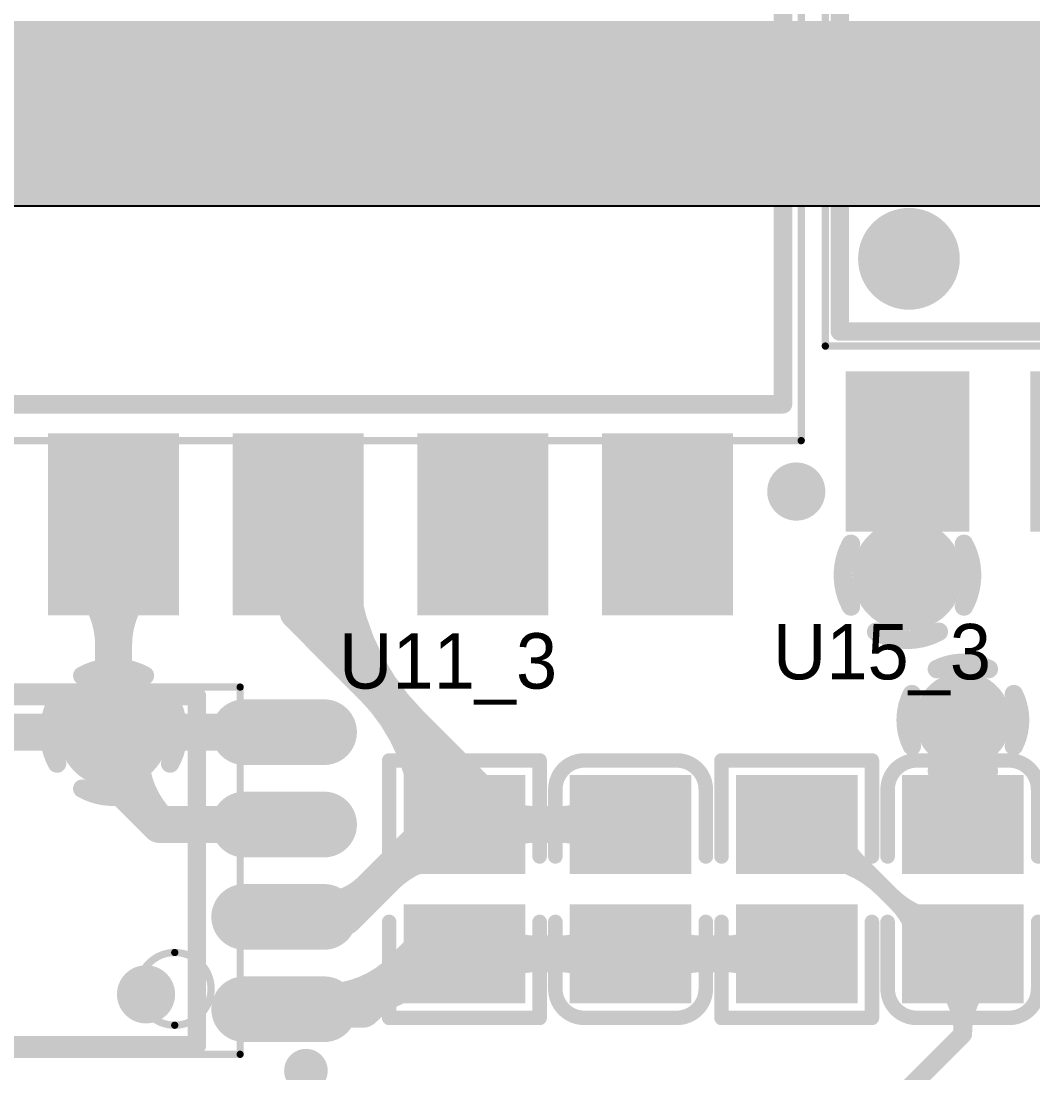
# Model space of a CAD drawing. Header units: millimetres. Extents: x 3.32 to 12.49, y 5.66 to 10.73.
# Drawn here: x 8.82 to 9.368, y 7.201 to 7.77 of the extents above; entities that cross this region are included whole.
import ezdxf

# ---------------------------------------------------------------- set-up
doc = ezdxf.new("R2010")
doc.units = ezdxf.units.MM
doc.header["$MEASUREMENT"] = 0
for name, color, linetype in [('BottomLayer', 5, 'Continuous'), ('InternalPlane1', 76, 'Continuous'), ('InternalPlane2', 16, 'Continuous'), ('Mechanical13', 56, 'Continuous'), ('MultiLayer', 9, 'Continuous'), ('TopLayer', 1, 'Continuous'), ('TopOverlay', 2, 'Continuous'), ('TopPaste', 8, 'Continuous'), ('TopSolder', 216, 'Continuous'), ('ViaHoleLayer', 16, 'Continuous')]:
    doc.layers.add(name, color=color, linetype=linetype)

# ---------------------------------------------------------------- blocks, each defined once
blk = doc.blocks.new('0805_C_390')
at = {"layer": 'TopLayer'}
for points in [[(-0.05787, -0.02894), (-0.0122, -0.02894), (-0.05787, 0.02894), (-0.0122, 0.02894)], [(0.0122, -0.02894), (0.05787, -0.02894), (0.0122, 0.02894), (0.05787, 0.02894)]]:
    blk.add_solid(points, dxfattribs=at)
at = {"layer": 'TopOverlay', "const_width": 0.00787}
for points in [[(-0.06969, 0.025, -0.414214), (-0.05394, 0.04075)], [(0.05394, 0.04075, -0.414213), (0.06969, 0.025)], [(-0.05394, -0.04075, -0.414213), (-0.06969, -0.025)], [(0.06968, -0.025, -0.414214), (0.05394, -0.04075)]]:
    blk.add_lwpolyline(points, format="xyb", dxfattribs=at)
for points in [[(-0.01772, 0.04075), (-0.05394, 0.04075)], [(0.05394, 0.04075), (0.01772, 0.04075)], [(-0.06969, -0.025), (-0.06969, 0.025)], [(0.06968, -0.025), (0.06968, 0.025)], [(-0.01772, -0.04075), (-0.05394, -0.04075)], [(0.05394, -0.04075), (0.01772, -0.04075)]]:
    blk.add_lwpolyline(points, dxfattribs=at)
at = {"layer": 'TopOverlay', "const_width": 0.00394}
for points in [[(-0.05591, 0.04075, 1), (-0.05197, 0.04075, 1)], [(-0.05591, 0.04075, 1), (-0.05197, 0.04075, 1)], [(-0.01969, 0.04075, 1), (-0.01575, 0.04075, 1)], [(0.01575, 0.04075, 1), (0.01969, 0.04075, 1)], [(0.05197, 0.04075, 1), (0.05591, 0.04075, 1)], [(0.05197, 0.04075, 1), (0.05591, 0.04075, 1)], [(-0.07165, 0.025, 1), (-0.06772, 0.025, 1)], [(-0.07165, 0.025, 1), (-0.06772, 0.025, 1)], [(0.06772, 0.025, 1), (0.07165, 0.025, 1)], [(0.06772, 0.025, 1), (0.07165, 0.025, 1)], [(-0.07165, -0.025, 1), (-0.06772, -0.025, 1)], [(-0.07165, -0.025, 1), (-0.06772, -0.025, 1)], [(0.06772, -0.025, 1), (0.07165, -0.025, 1)], [(0.06772, -0.025, 1), (0.07165, -0.025, 1)], [(-0.05591, -0.04075, 1), (-0.05197, -0.04075, 1)], [(-0.05591, -0.04075, 1), (-0.05197, -0.04075, 1)], [(-0.01969, -0.04075, 1), (-0.01575, -0.04075, 1)], [(0.01575, -0.04075, 1), (0.01969, -0.04075, 1)], [(0.05197, -0.04075, 1), (0.05591, -0.04075, 1)], [(0.05197, -0.04075, 1), (0.05591, -0.04075, 1)]]:
    blk.add_lwpolyline(points, format="xyb", close=True, dxfattribs=at)
at = {"layer": 'TopPaste'}
for points in [[(-0.05787, -0.02894), (-0.0122, -0.02894), (-0.05787, 0.02894), (-0.0122, 0.02894)], [(0.0122, -0.02894), (0.05787, -0.02894), (0.0122, 0.02894), (0.05787, 0.02894)]]:
    blk.add_solid(points, dxfattribs=at)
at = {"layer": 'TopSolder'}
for points in [[(-0.06187, -0.03294), (-0.0082, -0.03294), (-0.06187, 0.03294), (-0.0082, 0.03294)], [(0.0082, -0.03294), (0.06187, -0.03294), (0.0082, 0.03294), (0.06187, 0.03294)]]:
    blk.add_solid(points, dxfattribs=at)
blk = doc.blocks.new('0805_C_393')
at = {"layer": 'TopLayer'}
for points in [[(-0.05787, -0.02894), (-0.0122, -0.02894), (-0.05787, 0.02894), (-0.0122, 0.02894)], [(0.0122, -0.02894), (0.05787, -0.02894), (0.0122, 0.02894), (0.05787, 0.02894)]]:
    blk.add_solid(points, dxfattribs=at)
at = {"layer": 'TopOverlay', "const_width": 0.00787}
for points in [[(-0.06969, 0.025, -0.414214), (-0.05394, 0.04075)], [(0.05394, 0.04075, -0.414213), (0.06969, 0.025)], [(-0.05394, -0.04075, -0.414213), (-0.06969, -0.025)], [(0.06968, -0.025, -0.414214), (0.05394, -0.04075)]]:
    blk.add_lwpolyline(points, format="xyb", dxfattribs=at)
for points in [[(-0.01772, 0.04075), (-0.05394, 0.04075)], [(0.05394, 0.04075), (0.01772, 0.04075)], [(-0.06969, -0.025), (-0.06969, 0.025)], [(0.06968, -0.025), (0.06968, 0.025)], [(-0.01772, -0.04075), (-0.05394, -0.04075)], [(0.05394, -0.04075), (0.01772, -0.04075)]]:
    blk.add_lwpolyline(points, dxfattribs=at)
at = {"layer": 'TopOverlay', "const_width": 0.00394}
for points in [[(-0.05591, 0.04075, 1), (-0.05197, 0.04075, 1)], [(-0.05591, 0.04075, 1), (-0.05197, 0.04075, 1)], [(-0.01969, 0.04075, 1), (-0.01575, 0.04075, 1)], [(0.01575, 0.04075, 1), (0.01969, 0.04075, 1)], [(0.05197, 0.04075, 1), (0.05591, 0.04075, 1)], [(0.05197, 0.04075, 1), (0.05591, 0.04075, 1)], [(-0.07165, 0.025, 1), (-0.06772, 0.025, 1)], [(-0.07165, 0.025, 1), (-0.06772, 0.025, 1)], [(0.06772, 0.025, 1), (0.07165, 0.025, 1)], [(0.06772, 0.025, 1), (0.07165, 0.025, 1)], [(-0.07165, -0.025, 1), (-0.06772, -0.025, 1)], [(-0.07165, -0.025, 1), (-0.06772, -0.025, 1)], [(0.06772, -0.025, 1), (0.07165, -0.025, 1)], [(0.06772, -0.025, 1), (0.07165, -0.025, 1)], [(-0.05591, -0.04075, 1), (-0.05197, -0.04075, 1)], [(-0.05591, -0.04075, 1), (-0.05197, -0.04075, 1)], [(-0.01969, -0.04075, 1), (-0.01575, -0.04075, 1)], [(0.01575, -0.04075, 1), (0.01969, -0.04075, 1)], [(0.05197, -0.04075, 1), (0.05591, -0.04075, 1)], [(0.05197, -0.04075, 1), (0.05591, -0.04075, 1)]]:
    blk.add_lwpolyline(points, format="xyb", close=True, dxfattribs=at)
at = {"layer": 'TopPaste'}
for points in [[(-0.05787, -0.02894), (-0.0122, -0.02894), (-0.05787, 0.02894), (-0.0122, 0.02894)], [(0.0122, -0.02894), (0.05787, -0.02894), (0.0122, 0.02894), (0.05787, 0.02894)]]:
    blk.add_solid(points, dxfattribs=at)
at = {"layer": 'TopSolder'}
for points in [[(-0.06187, -0.03294), (-0.0082, -0.03294), (-0.06187, 0.03294), (-0.0082, 0.03294)], [(0.0082, -0.03294), (0.06187, -0.03294), (0.0082, 0.03294), (0.06187, 0.03294)]]:
    blk.add_solid(points, dxfattribs=at)
blk = doc.blocks.new('0805_R_426')
at = {"layer": 'TopLayer'}
for points in [[(-0.05787, -0.02894), (-0.0122, -0.02894), (-0.05787, 0.02894), (-0.0122, 0.02894)], [(0.0122, -0.02894), (0.05787, -0.02894), (0.0122, 0.02894), (0.05787, 0.02894)]]:
    blk.add_solid(points, dxfattribs=at)
at = {"layer": 'TopOverlay', "const_width": 0.00787}
for points in [[(-0.06968, 0.04075), (-0.01772, 0.04075)], [(-0.06968, 0.04075), (-0.06968, -0.04075)], [(0.01772, 0.04075), (0.06968, 0.04075)], [(0.06968, 0.04075), (0.06968, -0.04075)], [(-0.06968, -0.04075), (-0.01772, -0.04075)], [(0.01772, -0.04075), (0.06968, -0.04075)]]:
    blk.add_lwpolyline(points, dxfattribs=at)
at = {"layer": 'TopOverlay', "const_width": 0.00394}
for points in [[(-0.07165, 0.04075, 1), (-0.06772, 0.04075, 1)], [(-0.07165, 0.04075, 1), (-0.06772, 0.04075, 1)], [(-0.01969, 0.04075, 1), (-0.01575, 0.04075, 1)], [(0.01575, 0.04075, 1), (0.01969, 0.04075, 1)], [(0.06772, 0.04075, 1), (0.07165, 0.04075, 1)], [(0.06772, 0.04075, 1), (0.07165, 0.04075, 1)], [(-0.07165, -0.04075, 1), (-0.06772, -0.04075, 1)], [(-0.07165, -0.04075, 1), (-0.06772, -0.04075, 1)], [(-0.01969, -0.04075, 1), (-0.01575, -0.04075, 1)], [(0.01575, -0.04075, 1), (0.01969, -0.04075, 1)], [(0.06772, -0.04075, 1), (0.07165, -0.04075, 1)], [(0.06772, -0.04075, 1), (0.07165, -0.04075, 1)]]:
    blk.add_lwpolyline(points, format="xyb", close=True, dxfattribs=at)
at = {"layer": 'TopPaste'}
for points in [[(-0.05787, -0.02894), (-0.0122, -0.02894), (-0.05787, 0.02894), (-0.0122, 0.02894)], [(0.0122, -0.02894), (0.05787, -0.02894), (0.0122, 0.02894), (0.05787, 0.02894)]]:
    blk.add_solid(points, dxfattribs=at)
at = {"layer": 'TopSolder'}
for points in [[(-0.06187, -0.03294), (-0.0082, -0.03294), (-0.06187, 0.03294), (-0.0082, 0.03294)], [(0.0082, -0.03294), (0.06187, -0.03294), (0.0082, 0.03294), (0.06187, 0.03294)]]:
    blk.add_solid(points, dxfattribs=at)
blk = doc.blocks.new('0805_R_428')
at = {"layer": 'TopLayer'}
for points in [[(-0.05787, -0.02894), (-0.0122, -0.02894), (-0.05787, 0.02894), (-0.0122, 0.02894)], [(0.0122, -0.02894), (0.05787, -0.02894), (0.0122, 0.02894), (0.05787, 0.02894)]]:
    blk.add_solid(points, dxfattribs=at)
at = {"layer": 'TopOverlay', "const_width": 0.00787}
for points in [[(-0.06968, 0.04075), (-0.01772, 0.04075)], [(-0.06968, 0.04075), (-0.06968, -0.04075)], [(0.01772, 0.04075), (0.06968, 0.04075)], [(0.06968, 0.04075), (0.06968, -0.04075)], [(-0.06968, -0.04075), (-0.01772, -0.04075)], [(0.01772, -0.04075), (0.06968, -0.04075)]]:
    blk.add_lwpolyline(points, dxfattribs=at)
at = {"layer": 'TopOverlay', "const_width": 0.00394}
for points in [[(-0.07165, 0.04075, 1), (-0.06772, 0.04075, 1)], [(-0.07165, 0.04075, 1), (-0.06772, 0.04075, 1)], [(-0.01969, 0.04075, 1), (-0.01575, 0.04075, 1)], [(0.01575, 0.04075, 1), (0.01969, 0.04075, 1)], [(0.06772, 0.04075, 1), (0.07165, 0.04075, 1)], [(0.06772, 0.04075, 1), (0.07165, 0.04075, 1)], [(-0.07165, -0.04075, 1), (-0.06772, -0.04075, 1)], [(-0.07165, -0.04075, 1), (-0.06772, -0.04075, 1)], [(-0.01969, -0.04075, 1), (-0.01575, -0.04075, 1)], [(0.01575, -0.04075, 1), (0.01969, -0.04075, 1)], [(0.06772, -0.04075, 1), (0.07165, -0.04075, 1)], [(0.06772, -0.04075, 1), (0.07165, -0.04075, 1)]]:
    blk.add_lwpolyline(points, format="xyb", close=True, dxfattribs=at)
at = {"layer": 'TopPaste'}
for points in [[(-0.05787, -0.02894), (-0.0122, -0.02894), (-0.05787, 0.02894), (-0.0122, 0.02894)], [(0.0122, -0.02894), (0.05787, -0.02894), (0.0122, 0.02894), (0.05787, 0.02894)]]:
    blk.add_solid(points, dxfattribs=at)
at = {"layer": 'TopSolder'}
for points in [[(-0.06187, -0.03294), (-0.0082, -0.03294), (-0.06187, 0.03294), (-0.0082, 0.03294)], [(0.0082, -0.03294), (0.06187, -0.03294), (0.0082, 0.03294), (0.06187, 0.03294)]]:
    blk.add_solid(points, dxfattribs=at)
blk = doc.blocks.new('SOIC_8_150____454')
at = {"layer": 'Mechanical13', "const_width": 0.00394}
for points in [[(-0.09941, 0.07854), (-0.09941, -0.07854)], [(-0.09941, 0.07854), (0.09941, 0.07854)], [(0.09941, 0.07854), (0.09941, -0.07854)], [(-0.09941, -0.07854), (0.09941, -0.07854)]]:
    blk.add_lwpolyline(points, dxfattribs=at)
at = {"layer": 'Mechanical13'}
for points, const_width in [([(-0.10039, 0.07854, 1), (-0.09843, 0.07854, 1)], 0.00197), ([(-0.10039, 0.07854, 1), (-0.09843, 0.07854, 1)], 0.00197), ([(0.09843, 0.07854, 1), (0.10039, 0.07854, 1)], 0.00197), ([(0.09843, 0.07854, 1), (0.10039, 0.07854, 1)], 0.00197), ([(-0.04429, -0.04311, 1), (-0.08366, -0.04311, 1)], 0.00394), ([(-0.08465, -0.04311, 1), (-0.08268, -0.04311, 1)], 0.00197), ([(-0.04528, -0.04311, 1), (-0.04331, -0.04311, 1)], 0.00197), ([(-0.10039, -0.07854, 1), (-0.09843, -0.07854, 1)], 0.00197), ([(-0.10039, -0.07854, 1), (-0.09843, -0.07854, 1)], 0.00197), ([(0.09843, -0.07854, 1), (0.10039, -0.07854, 1)], 0.00197), ([(0.09843, -0.07854, 1), (0.10039, -0.07854, 1)], 0.00197)]:
    blk.add_lwpolyline(points, format="xyb", close=True, dxfattribs=dict(at, const_width=const_width))
at = {"layer": 'TopLayer', "const_width": 0.02756}
for points in [[(-0.075, 0.08071), (-0.075, 0.12402)], [(-0.025, 0.08071), (-0.025, 0.12402)], [(0.025, 0.08071), (0.025, 0.12402)], [(0.075, 0.08071), (0.075, 0.12402)], [(-0.075, -0.12402), (-0.075, -0.08071)], [(-0.025, -0.12402), (-0.025, -0.08071)], [(0.025, -0.12402), (0.025, -0.08071)], [(0.075, -0.12402), (0.075, -0.08071)]]:
    blk.add_lwpolyline(points, dxfattribs=at)
at = {"layer": 'TopLayer', "const_width": 0.01378}
for points in [[(-0.08189, 0.12402, 1), (-0.06811, 0.12402, 1)], [(-0.03189, 0.12402, 1), (-0.01811, 0.12402, 1)], [(0.01811, 0.12402, 1), (0.03189, 0.12402, 1)], [(0.06811, 0.12402, 1), (0.08189, 0.12402, 1)], [(-0.08189, 0.08071, 1), (-0.06811, 0.08071, 1)], [(-0.03189, 0.08071, 1), (-0.01811, 0.08071, 1)], [(0.01811, 0.08071, 1), (0.03189, 0.08071, 1)], [(0.06811, 0.08071, 1), (0.08189, 0.08071, 1)], [(-0.08189, -0.08071, 1), (-0.06811, -0.08071, 1)], [(-0.03189, -0.08071, 1), (-0.01811, -0.08071, 1)], [(0.01811, -0.08071, 1), (0.03189, -0.08071, 1)], [(0.06811, -0.08071, 1), (0.08189, -0.08071, 1)], [(-0.08189, -0.12402, 1), (-0.06811, -0.12402, 1)], [(-0.03189, -0.12402, 1), (-0.01811, -0.12402, 1)], [(0.01811, -0.12402, 1), (0.03189, -0.12402, 1)], [(0.06811, -0.12402, 1), (0.08189, -0.12402, 1)]]:
    blk.add_lwpolyline(points, format="xyb", close=True, dxfattribs=at)
at = {"layer": 'TopOverlay', "const_width": 0.01}
for points in [[(-0.09449, 0.05512), (-0.09449, -0.05512)], [(-0.09449, 0.05512), (0.09449, 0.05512)], [(0.09449, 0.05512), (0.09449, -0.05512)], [(-0.09449, -0.05512), (0.09449, -0.05512)]]:
    blk.add_lwpolyline(points, dxfattribs=at)
at = {"layer": 'TopOverlay'}
for points, const_width in [([(-0.09699, 0.05512, 1), (-0.09199, 0.05512, 1)], 0.005), ([(-0.09699, 0.05512, 1), (-0.09199, 0.05512, 1)], 0.005), ([(0.09199, 0.05512, 1), (0.09699, 0.05512, 1)], 0.005), ([(0.09199, 0.05512, 1), (0.09699, 0.05512, 1)], 0.005), ([(-0.05906, -0.02756, 1), (-0.0748, -0.02756, 1)], 0.01575), ([(-0.07874, -0.02756, 1), (-0.07087, -0.02756, 1)], 0.00787), ([(-0.06299, -0.02756, 1), (-0.05512, -0.02756, 1)], 0.00787), ([(-0.09699, -0.05512, 1), (-0.09199, -0.05512, 1)], 0.005), ([(-0.09699, -0.05512, 1), (-0.09199, -0.05512, 1)], 0.005), ([(0.09199, -0.05512, 1), (0.09699, -0.05512, 1)], 0.005), ([(0.09199, -0.05512, 1), (0.09699, -0.05512, 1)], 0.005), ([(-0.10236, -0.11417, 1), (-0.11417, -0.11417, 1)], 0.01181), ([(-0.11713, -0.11417, 1), (-0.11122, -0.11417, 1)], 0.00591), ([(-0.10531, -0.11417, 1), (-0.09941, -0.11417, 1)], 0.00591)]:
    blk.add_lwpolyline(points, format="xyb", close=True, dxfattribs=dict(at, const_width=const_width))
at = {"layer": 'TopPaste', "const_width": 0.02756}
for points in [[(-0.075, 0.08071), (-0.075, 0.12402)], [(-0.025, 0.08071), (-0.025, 0.12402)], [(0.025, 0.08071), (0.025, 0.12402)], [(0.075, 0.08071), (0.075, 0.12402)], [(-0.075, -0.12402), (-0.075, -0.08071)], [(-0.025, -0.12402), (-0.025, -0.08071)], [(0.025, -0.12402), (0.025, -0.08071)], [(0.075, -0.12402), (0.075, -0.08071)]]:
    blk.add_lwpolyline(points, dxfattribs=at)
at = {"layer": 'TopPaste', "const_width": 0.01378}
for points in [[(-0.08189, 0.12402, 1), (-0.06811, 0.12402, 1)], [(-0.03189, 0.12402, 1), (-0.01811, 0.12402, 1)], [(0.01811, 0.12402, 1), (0.03189, 0.12402, 1)], [(0.06811, 0.12402, 1), (0.08189, 0.12402, 1)], [(-0.08189, 0.08071, 1), (-0.06811, 0.08071, 1)], [(-0.03189, 0.08071, 1), (-0.01811, 0.08071, 1)], [(0.01811, 0.08071, 1), (0.03189, 0.08071, 1)], [(0.06811, 0.08071, 1), (0.08189, 0.08071, 1)], [(-0.08189, -0.08071, 1), (-0.06811, -0.08071, 1)], [(-0.03189, -0.08071, 1), (-0.01811, -0.08071, 1)], [(0.01811, -0.08071, 1), (0.03189, -0.08071, 1)], [(0.06811, -0.08071, 1), (0.08189, -0.08071, 1)], [(-0.08189, -0.12402, 1), (-0.06811, -0.12402, 1)], [(-0.03189, -0.12402, 1), (-0.01811, -0.12402, 1)], [(0.01811, -0.12402, 1), (0.03189, -0.12402, 1)], [(0.06811, -0.12402, 1), (0.08189, -0.12402, 1)]]:
    blk.add_lwpolyline(points, format="xyb", close=True, dxfattribs=at)
at = {"layer": 'TopSolder', "const_width": 0.03556}
for points in [[(-0.075, 0.08071), (-0.075, 0.12402)], [(-0.025, 0.08071), (-0.025, 0.12402)], [(0.025, 0.08071), (0.025, 0.12402)], [(0.075, 0.08071), (0.075, 0.12402)], [(-0.075, -0.12402), (-0.075, -0.08071)], [(-0.025, -0.12402), (-0.025, -0.08071)], [(0.025, -0.12402), (0.025, -0.08071)], [(0.075, -0.12402), (0.075, -0.08071)]]:
    blk.add_lwpolyline(points, dxfattribs=at)
at = {"layer": 'TopSolder', "const_width": 0.01778}
for points in [[(-0.08389, 0.12402, 1), (-0.06611, 0.12402, 1)], [(-0.03389, 0.12402, 1), (-0.01611, 0.12402, 1)], [(0.01611, 0.12402, 1), (0.03389, 0.12402, 1)], [(0.06611, 0.12402, 1), (0.08389, 0.12402, 1)], [(-0.08389, 0.08071, 1), (-0.06611, 0.08071, 1)], [(-0.03389, 0.08071, 1), (-0.01611, 0.08071, 1)], [(0.01611, 0.08071, 1), (0.03389, 0.08071, 1)], [(0.06611, 0.08071, 1), (0.08389, 0.08071, 1)], [(-0.08389, -0.08071, 1), (-0.06611, -0.08071, 1)], [(-0.03389, -0.08071, 1), (-0.01611, -0.08071, 1)], [(0.01611, -0.08071, 1), (0.03389, -0.08071, 1)], [(0.06611, -0.08071, 1), (0.08389, -0.08071, 1)], [(-0.08389, -0.12402, 1), (-0.06611, -0.12402, 1)], [(-0.03389, -0.12402, 1), (-0.01611, -0.12402, 1)], [(0.01611, -0.12402, 1), (0.03389, -0.12402, 1)], [(0.06611, -0.12402, 1), (0.08389, -0.12402, 1)]]:
    blk.add_lwpolyline(points, format="xyb", close=True, dxfattribs=at)
blk = doc.blocks.new('SMD_8_9_0___456')
at = {"layer": 'Mechanical13', "const_width": 0.00394}
for points in [[(-0.22244, 0.17717), (-0.22244, -0.17717)], [(0.22244, 0.17717), (-0.22244, 0.17717)], [(0.22244, 0.17717), (0.22244, -0.17717)], [(0.22244, -0.17717), (-0.22244, -0.17717)]]:
    blk.add_lwpolyline(points, dxfattribs=at)
at = {"layer": 'Mechanical13'}
for points, const_width in [([(-0.22343, 0.17717, 1), (-0.22146, 0.17717, 1)], 0.00197), ([(-0.22343, 0.17717, 1), (-0.22146, 0.17717, 1)], 0.00197), ([(0.22146, 0.17717, 1), (0.22343, 0.17717, 1)], 0.00197), ([(0.22146, 0.17717, 1), (0.22343, 0.17717, 1)], 0.00197), ([(-0.14567, -0.12992, 1), (-0.20866, -0.12992, 1)], 0.00394), ([(-0.20965, -0.12992, 1), (-0.20768, -0.12992, 1)], 0.00197), ([(-0.14665, -0.12992, 1), (-0.14469, -0.12992, 1)], 0.00197), ([(-0.22343, -0.17717, 1), (-0.22146, -0.17717, 1)], 0.00197), ([(-0.22343, -0.17717, 1), (-0.22146, -0.17717, 1)], 0.00197), ([(0.22146, -0.17717, 1), (0.22343, -0.17717, 1)], 0.00197), ([(0.22146, -0.17717, 1), (0.22343, -0.17717, 1)], 0.00197)]:
    blk.add_lwpolyline(points, format="xyb", close=True, dxfattribs=dict(at, const_width=const_width))
at = {"layer": 'TopLayer'}
for points in [[(-0.1815, 0.17717), (-0.1185, 0.17717), (-0.1815, 0.26772), (-0.1185, 0.26772)], [(-0.0815, 0.17717), (-0.0185, 0.17717), (-0.0815, 0.26772), (-0.0185, 0.26772)], [(0.0185, 0.17717), (0.0815, 0.17717), (0.0185, 0.26772), (0.0815, 0.26772)], [(0.1185, 0.17717), (0.1815, 0.17717), (0.1185, 0.26772), (0.1815, 0.26772)], [(-0.1185, -0.17717), (-0.1815, -0.17717), (-0.1185, -0.26772), (-0.1815, -0.26772)], [(-0.0185, -0.17717), (-0.0815, -0.17717), (-0.0185, -0.26772), (-0.0815, -0.26772)], [(0.0815, -0.17717), (0.0185, -0.17717), (0.0815, -0.26772), (0.0185, -0.26772)], [(0.1815, -0.17717), (0.1185, -0.17717), (0.1815, -0.26772), (0.1185, -0.26772)]]:
    blk.add_solid(points, dxfattribs=at)
at = {"layer": 'TopOverlay', "const_width": 0.01}
for points in [[(0.2126, 0.15748), (-0.2126, 0.15748)], [(-0.2126, 0.15748), (-0.2126, -0.15748)], [(0.2126, 0.15748), (0.2126, -0.15748)], [(0.2126, -0.15748), (-0.2126, -0.15748)]]:
    blk.add_lwpolyline(points, dxfattribs=at)
at = {"layer": 'TopOverlay'}
for points, const_width in [([(-0.2151, 0.15748, 1), (-0.2101, 0.15748, 1)], 0.005), ([(-0.2151, 0.15748, 1), (-0.2101, 0.15748, 1)], 0.005), ([(0.2101, 0.15748, 1), (0.2151, 0.15748, 1)], 0.005), ([(0.2101, 0.15748, 1), (0.2151, 0.15748, 1)], 0.005), ([(-0.16142, -0.11811, 1), (-0.18504, -0.11811, 1)], 0.02756), ([(-0.19193, -0.11811, 1), (-0.17815, -0.11811, 1)], 0.01378), ([(-0.16831, -0.11811, 1), (-0.15453, -0.11811, 1)], 0.01378), ([(-0.2151, -0.15748, 1), (-0.2101, -0.15748, 1)], 0.005), ([(-0.2151, -0.15748, 1), (-0.2101, -0.15748, 1)], 0.005), ([(0.2101, -0.15748, 1), (0.2151, -0.15748, 1)], 0.005), ([(0.2101, -0.15748, 1), (0.2151, -0.15748, 1)], 0.005), ([(-0.20669, -0.23622, 1), (-0.22638, -0.23622, 1)], 0.01969), ([(-0.2313, -0.23622, 1), (-0.22146, -0.23622, 1)], 0.00984), ([(-0.21161, -0.23622, 1), (-0.20177, -0.23622, 1)], 0.00984)]:
    blk.add_lwpolyline(points, format="xyb", close=True, dxfattribs=dict(at, const_width=const_width))
at = {"layer": 'TopPaste'}
for points in [[(-0.1815, 0.17717), (-0.1185, 0.17717), (-0.1815, 0.26772), (-0.1185, 0.26772)], [(-0.0815, 0.17717), (-0.0185, 0.17717), (-0.0815, 0.26772), (-0.0185, 0.26772)], [(0.0185, 0.17717), (0.0815, 0.17717), (0.0185, 0.26772), (0.0815, 0.26772)], [(0.1185, 0.17717), (0.1815, 0.17717), (0.1185, 0.26772), (0.1815, 0.26772)], [(-0.1185, -0.17717), (-0.1815, -0.17717), (-0.1185, -0.26772), (-0.1815, -0.26772)], [(-0.0185, -0.17717), (-0.0815, -0.17717), (-0.0185, -0.26772), (-0.0815, -0.26772)], [(0.0815, -0.17717), (0.0185, -0.17717), (0.0815, -0.26772), (0.0185, -0.26772)], [(0.1815, -0.17717), (0.1185, -0.17717), (0.1815, -0.26772), (0.1185, -0.26772)]]:
    blk.add_solid(points, dxfattribs=at)
at = {"layer": 'TopSolder'}
for points in [[(-0.1855, 0.17317), (-0.1145, 0.17317), (-0.1855, 0.27172), (-0.1145, 0.27172)], [(-0.0855, 0.17317), (-0.0145, 0.17317), (-0.0855, 0.27172), (-0.0145, 0.27172)], [(0.0145, 0.17317), (0.0855, 0.17317), (0.0145, 0.27172), (0.0855, 0.27172)], [(0.1145, 0.17317), (0.1855, 0.17317), (0.1145, 0.27172), (0.1855, 0.27172)], [(-0.1145, -0.17317), (-0.1855, -0.17317), (-0.1145, -0.27172), (-0.1855, -0.27172)], [(-0.0145, -0.17317), (-0.0855, -0.17317), (-0.0145, -0.27172), (-0.0855, -0.27172)], [(0.0855, -0.17317), (0.0145, -0.17317), (0.0855, -0.27172), (0.0145, -0.27172)], [(0.1855, -0.17317), (0.1145, -0.17317), (0.1855, -0.27172), (0.1145, -0.27172)]]:
    blk.add_solid(points, dxfattribs=at)
blk = doc.blocks.new('LC_SMD_4_460')
at = {"layer": 'Mechanical13', "const_width": 0.00394}
for points in [[(-0.12598, 0.09449), (0.12598, 0.09449)], [(-0.12598, 0.09449), (-0.12598, -0.09449)], [(0.12598, 0.09449), (0.12598, -0.09449)], [(-0.12598, -0.09449), (0.12598, -0.09449)]]:
    blk.add_lwpolyline(points, dxfattribs=at)
at = {"layer": 'Mechanical13', "const_width": 0.00197}
for points in [[(-0.12697, 0.09449, 1), (-0.125, 0.09449, 1)], [(-0.12697, 0.09449, 1), (-0.125, 0.09449, 1)], [(0.125, 0.09449, 1), (0.12697, 0.09449, 1)], [(0.125, 0.09449, 1), (0.12697, 0.09449, 1)], [(-0.12697, -0.09449, 1), (-0.125, -0.09449, 1)], [(-0.12697, -0.09449, 1), (-0.125, -0.09449, 1)], [(0.125, -0.09449, 1), (0.12697, -0.09449, 1)], [(0.125, -0.09449, 1), (0.12697, -0.09449, 1)]]:
    blk.add_lwpolyline(points, format="xyb", close=True, dxfattribs=at)
at = {"layer": 'TopLayer'}
for points in [[(-0.1437, 0.02047), (-0.1437, 0.07953), (-0.22244, 0.02047), (-0.22244, 0.07953)], [(0.22244, 0.02047), (0.22244, 0.07953), (0.1437, 0.02047), (0.1437, 0.07953)], [(-0.1437, -0.07953), (-0.1437, -0.02047), (-0.22244, -0.07953), (-0.22244, -0.02047)], [(0.22244, -0.07953), (0.22244, -0.02047), (0.1437, -0.07953), (0.1437, -0.02047)]]:
    blk.add_solid(points, dxfattribs=at)
at = {"layer": 'TopOverlay'}
for points, const_width in [([(-0.19685, 0.11024, 1), (-0.2126, 0.11024, 1)], 0.01575), ([(-0.21654, 0.11024, 1), (-0.20866, 0.11024, 1)], 0.00787), ([(-0.20079, 0.11024, 1), (-0.19291, 0.11024, 1)], 0.00787), ([(-0.12061, 0.08661, 1), (-0.11561, 0.08661, 1)], 0.005), ([(-0.12061, 0.08661, 1), (-0.11561, 0.08661, 1)], 0.005), ([(0.11561, 0.08661, 1), (0.12061, 0.08661, 1)], 0.005), ([(0.11561, 0.08661, 1), (0.12061, 0.08661, 1)], 0.005), ([(-0.06496, 0.04921, 1), (-0.09252, 0.04921, 1)], 0.02756), ([(-0.09941, 0.04921, 1), (-0.08563, 0.04921, 1)], 0.01378), ([(-0.07185, 0.04921, 1), (-0.05807, 0.04921, 1)], 0.01378), ([(-0.12061, -0.08661, 1), (-0.11561, -0.08661, 1)], 0.005), ([(-0.12061, -0.08661, 1), (-0.11561, -0.08661, 1)], 0.005), ([(0.11561, -0.08661, 1), (0.12061, -0.08661, 1)], 0.005), ([(0.11561, -0.08661, 1), (0.12061, -0.08661, 1)], 0.005)]:
    blk.add_lwpolyline(points, format="xyb", close=True, dxfattribs=dict(at, const_width=const_width))
at = {"layer": 'TopOverlay', "const_width": 0.01}
for points in [[(-0.11811, 0.08661), (0.11811, 0.08661)], [(-0.11811, 0.08661), (-0.11811, -0.08661)], [(0.11811, 0.08661), (0.11811, -0.08661)], [(-0.11811, -0.08661), (0.11811, -0.08661)]]:
    blk.add_lwpolyline(points, dxfattribs=at)
at = {"layer": 'TopPaste'}
for points in [[(-0.1437, 0.02047), (-0.1437, 0.07953), (-0.22244, 0.02047), (-0.22244, 0.07953)], [(0.22244, 0.02047), (0.22244, 0.07953), (0.1437, 0.02047), (0.1437, 0.07953)], [(-0.1437, -0.07953), (-0.1437, -0.02047), (-0.22244, -0.07953), (-0.22244, -0.02047)], [(0.22244, -0.07953), (0.22244, -0.02047), (0.1437, -0.07953), (0.1437, -0.02047)]]:
    blk.add_solid(points, dxfattribs=at)
at = {"layer": 'TopSolder'}
for points in [[(-0.1397, 0.01647), (-0.1397, 0.08353), (-0.22644, 0.01647), (-0.22644, 0.08353)], [(0.22644, 0.01647), (0.22644, 0.08353), (0.1397, 0.01647), (0.1397, 0.08353)], [(-0.1397, -0.08353), (-0.1397, -0.01647), (-0.22644, -0.08353), (-0.22644, -0.01647)], [(0.22644, -0.08353), (0.22644, -0.01647), (0.1397, -0.08353), (0.1397, -0.01647)]]:
    blk.add_solid(points, dxfattribs=at)

msp = doc.modelspace()

# ---------------------------------------------------------------- linework, layer by layer
at = {"layer": 'BottomLayer'}
for points, const_width in [([(9.28996, 7.47008, 1), (9.30996, 7.47008, 1)], 0.02), ([(8.85996, 7.38508, 1), (8.87996, 7.38508, 1)], 0.02), ([(9.32396, 7.39161, 1), (9.33596, 7.39161, 1)], 0.012)]:
    msp.add_lwpolyline(points, format="xyb", close=True, dxfattribs=dict(at, const_width=const_width))
at = {"layer": 'InternalPlane1'}
msp.add_line((5.81563, 7.66996), (9.60838, 7.66996), dxfattribs=at)
at = {"layer": 'InternalPlane1', "const_width": 0.1}
msp.add_lwpolyline([(5.81563, 7.72004), (9.60839, 7.72004)], dxfattribs=at)
at = {"layer": 'InternalPlane1'}
for points, const_width in [([(9.28496, 7.47008, 1), (9.31496, 7.47008, 1)], 0.03), ([(8.85049, 7.41569, 1), (8.85549, 7.41569, 1)], 0.005), ([(8.88443, 7.41569, 1), (8.88943, 7.41569, 1)], 0.005), ([(9.31339, 7.41924, 1), (9.31839, 7.41924, 1)], 0.005), ([(9.34153, 7.41924, 1), (9.34653, 7.41924, 1)], 0.005), ([(9.29984, 7.40569, 1), (9.30484, 7.40569, 1)], 0.005), ([(9.35508, 7.40569, 1), (9.36008, 7.40569, 1)], 0.005), ([(8.83685, 7.40205, 1), (8.84185, 7.40205, 1)], 0.005), ([(8.89807, 7.40205, 1), (8.90307, 7.40205, 1)], 0.005), ([(9.29984, 7.37754, 1), (9.30484, 7.37754, 1)], 0.005), ([(9.35508, 7.37754, 1), (9.36008, 7.37754, 1)], 0.005), ([(8.83685, 7.36811, 1), (8.84185, 7.36811, 1)], 0.005), ([(8.89807, 7.36811, 1), (8.90307, 7.36811, 1)], 0.005), ([(9.31339, 7.36399, 1), (9.31839, 7.36399, 1)], 0.005), ([(9.34153, 7.36399, 1), (9.34653, 7.36399, 1)], 0.005), ([(8.85049, 7.35447, 1), (8.85549, 7.35447, 1)], 0.005), ([(8.88443, 7.35447, 1), (8.88943, 7.35447, 1)], 0.005)]:
    msp.add_lwpolyline(points, format="xyb", close=True, dxfattribs=dict(at, const_width=const_width))
at = {"layer": 'InternalPlane1', "const_width": 0.01}
for points in [[(9.31589, 7.41924, -0.240079), (9.34403, 7.41924)], [(8.85299, 7.41569, -0.258618), (8.88693, 7.41569)], [(9.30234, 7.37754, -0.240079), (9.30234, 7.40569)], [(9.35758, 7.40569, -0.240079), (9.35758, 7.37754)], [(8.83935, 7.36811, -0.258618), (8.83935, 7.40205)], [(8.90057, 7.40205, -0.258618), (8.90057, 7.36811)], [(9.34403, 7.36399, -0.240079), (9.31589, 7.36399)], [(8.88693, 7.35447, -0.258618), (8.85299, 7.35447)]]:
    msp.add_lwpolyline(points, format="xyb", dxfattribs=at)
at = {"layer": 'InternalPlane2'}
msp.add_line((5.81563, 7.66996), (9.60838, 7.66996), dxfattribs=at)
at = {"layer": 'InternalPlane2', "const_width": 0.1}
msp.add_lwpolyline([(5.81563, 7.72004), (9.60839, 7.72004)], dxfattribs=at)
at = {"layer": 'InternalPlane2', "const_width": 0.01}
for points in [[(9.28299, 7.50069, -0.258618), (9.31693, 7.50069)], [(9.26935, 7.45311, -0.258618), (9.26935, 7.48705)], [(9.33057, 7.48705, -0.258618), (9.33057, 7.45311)], [(9.31693, 7.43947, -0.258618), (9.28299, 7.43947)]]:
    msp.add_lwpolyline(points, format="xyb", dxfattribs=at)
at = {"layer": 'InternalPlane2'}
for points, const_width in [([(9.28049, 7.50069, 1), (9.28549, 7.50069, 1)], 0.005), ([(9.31443, 7.50069, 1), (9.31943, 7.50069, 1)], 0.005), ([(9.26685, 7.48705, 1), (9.27185, 7.48705, 1)], 0.005), ([(9.32807, 7.48705, 1), (9.33307, 7.48705, 1)], 0.005), ([(9.26685, 7.45311, 1), (9.27185, 7.45311, 1)], 0.005), ([(9.32807, 7.45311, 1), (9.33307, 7.45311, 1)], 0.005), ([(9.28049, 7.43947, 1), (9.28549, 7.43947, 1)], 0.005), ([(9.31443, 7.43947, 1), (9.31943, 7.43947, 1)], 0.005), ([(8.85496, 7.38508, 1), (8.88496, 7.38508, 1)], 0.03), ([(9.31696, 7.39161, 1), (9.34296, 7.39161, 1)], 0.026)]:
    msp.add_lwpolyline(points, format="xyb", close=True, dxfattribs=dict(at, const_width=const_width))
at = {"layer": 'MultiLayer'}
for points, const_width in [([(9.28996, 7.47008, 1), (9.30996, 7.47008, 1)], 0.02), ([(8.85996, 7.38508, 1), (8.87996, 7.38508, 1)], 0.02), ([(9.32396, 7.39161, 1), (9.33596, 7.39161, 1)], 0.012)]:
    msp.add_lwpolyline(points, format="xyb", close=True, dxfattribs=dict(at, const_width=const_width))
at = {"layer": 'TopLayer'}
for points, const_width in [([(9.29996, 7.47008), (9.29996, 7.53701)], 0.02), ([(8.86996, 7.38508), (8.86996, 7.49764)], 0.02), ([(8.96996, 7.45008), (8.96996, 7.49764)], 0.02), ([(8.96996, 7.45008), (9.08492, 7.33512)], 0.02), ([(9.32996, 7.33512), (9.32996, 7.39161)], 0.02), ([(8.7576, 7.38508), (8.86996, 7.38508)], 0.02), ([(8.86996, 7.38508), (8.96232, 7.38508)], 0.02), ([(8.86996, 7.36008), (8.86996, 7.38508)], 0.02), ([(8.86996, 7.36008), (8.89496, 7.33508)], 0.02), ([(8.89496, 7.33508), (8.96232, 7.33508)], 0.02), ([(8.99496, 7.28508), (9.045, 7.33512)], 0.02), ([(9.045, 7.33512), (9.05996, 7.33512)], 0.02), ([(9.08492, 7.33512), (9.14996, 7.33512)], 0.02), ([(9.23996, 7.33512), (9.25219, 7.33512)], 0.01), ([(9.25219, 7.33512), (9.32227, 7.26504)], 0.01), ([(8.96232, 7.28508), (8.99496, 7.28508)], 0.02), ([(9.00496, 7.23508), (9.03492, 7.26504)], 0.02), ([(9.03492, 7.26504), (9.05996, 7.26504)], 0.02), ([(9.05996, 7.26504), (9.14996, 7.26504)], 0.02), ([(9.14996, 7.26504), (9.23996, 7.26504)], 0.02), ([(9.32227, 7.26504), (9.32996, 7.26504)], 0.01), ([(9.32996, 7.22161), (9.32996, 7.26504)], 0.01), ([(8.96232, 7.23508), (9.00496, 7.23508)], 0.02), ([(9.29801, 7.18966), (9.32996, 7.22161)], 0.01)]:
    msp.add_lwpolyline(points, dxfattribs=dict(at, const_width=const_width))
for points, const_width in [([(9.29496, 7.53701, 1), (9.30496, 7.53701, 1)], 0.01), ([(9.28115, 7.51336, 1), (9.29115, 7.51336, 1)], 0.01), ([(9.30877, 7.51336, 1), (9.31877, 7.51336, 1)], 0.01), ([(8.86496, 7.49764, 1), (8.87496, 7.49764, 1)], 0.01), ([(8.96496, 7.49764, 1), (8.97496, 7.49764, 1)], 0.01), ([(9.2898, 7.49929, 1), (9.2998, 7.49929, 1)], 0.01), ([(9.30012, 7.49929, 1), (9.31012, 7.49929, 1)], 0.01), ([(9.29496, 7.49422, 1), (9.30496, 7.49422, 1)], 0.01), ([(9.29496, 7.49422, 1), (9.30496, 7.49422, 1)], 0.01), ([(8.96646, 7.48386, 1), (8.97646, 7.48386, 1)], 0.01), ([(8.98646, 7.48386, 1), (8.99646, 7.48386, 1)], 0.01), ([(9.28996, 7.47008, 1), (9.30996, 7.47008, 1)], 0.02), ([(9.29496, 7.48002, 1), (9.30496, 7.48002, 1)], 0.01), ([(9.29496, 7.48002, 1), (9.30496, 7.48002, 1)], 0.01), ([(9.2864, 7.47524, 1), (9.2964, 7.47524, 1)], 0.01), ([(9.28789, 7.47715, 1), (9.29789, 7.47715, 1)], 0.01), ([(9.30203, 7.47715, 1), (9.31203, 7.47715, 1)], 0.01), ([(9.30352, 7.47524, 1), (9.31352, 7.47524, 1)], 0.01), ([(8.84976, 7.46866, 1), (8.85976, 7.46866, 1)], 0.01), ([(8.88016, 7.46866, 1), (8.89016, 7.46866, 1)], 0.01), ([(9.29496, 7.47008, 1), (9.30496, 7.47008, 1)], 0.01), ([(8.95586, 7.46439, 1), (8.96586, 7.46439, 1)], 0.01), ([(8.97406, 7.46439, 1), (8.98406, 7.46439, 1)], 0.01), ([(8.96496, 7.45008, 1), (8.97496, 7.45008, 1)], 0.01), ([(8.96496, 7.45008, 1), (8.97496, 7.45008, 1)], 0.01), ([(8.96496, 7.45008, 1), (8.97496, 7.45008, 1)], 0.01), ([(8.96496, 7.45008, 1), (8.97496, 7.45008, 1)], 0.01), ([(8.86496, 7.43196, 1), (8.87496, 7.43196, 1)], 0.01), ([(8.86496, 7.43196, 1), (8.87496, 7.43196, 1)], 0.01), ([(8.9914, 7.42364, 1), (9.0014, 7.42364, 1)], 0.01), ([(8.86496, 7.40922, 1), (8.87496, 7.40922, 1)], 0.01), ([(8.86496, 7.40922, 1), (8.87496, 7.40922, 1)], 0.01), ([(9.00498, 7.41006, 1), (9.01498, 7.41006, 1)], 0.01), ([(8.85996, 7.38508, 1), (8.87996, 7.38508, 1)], 0.02), ([(9.32396, 7.39161, 1), (9.33596, 7.39161, 1)], 0.012), ([(8.85789, 7.39215, 1), (8.86789, 7.39215, 1)], 0.01), ([(8.85789, 7.39215, 1), (8.86789, 7.39215, 1)], 0.01), ([(8.87203, 7.39215, 1), (8.88203, 7.39215, 1)], 0.01), ([(8.87203, 7.39215, 1), (8.88203, 7.39215, 1)], 0.01), ([(9.02554, 7.3895, 1), (9.03554, 7.3895, 1)], 0.01), ([(9.32496, 7.39161, 1), (9.33496, 7.39161, 1)], 0.01), ([(8.84082, 7.38508, 1), (8.85082, 7.38508, 1)], 0.01), ([(8.84082, 7.38508, 1), (8.85082, 7.38508, 1)], 0.01), ([(8.85512, 7.38684, 1), (8.86512, 7.38684, 1)], 0.01), ([(8.86496, 7.38508, 1), (8.87496, 7.38508, 1)], 0.01), ([(8.86496, 7.38508, 1), (8.87496, 7.38508, 1)], 0.01), ([(8.86496, 7.38508, 1), (8.87496, 7.38508, 1)], 0.01), ([(8.86496, 7.38508, 1), (8.87496, 7.38508, 1)], 0.01), ([(8.87481, 7.38332, 1), (8.88481, 7.38332, 1)], 0.01), ([(8.8891, 7.38508, 1), (8.8991, 7.38508, 1)], 0.01), ([(8.8891, 7.38508, 1), (8.8991, 7.38508, 1)], 0.01), ([(8.95732, 7.38508, 1), (8.96732, 7.38508, 1)], 0.01), ([(8.85789, 7.37801, 1), (8.86789, 7.37801, 1)], 0.01), ([(8.85789, 7.37801, 1), (8.86789, 7.37801, 1)], 0.01), ([(8.87203, 7.37801, 1), (8.88203, 7.37801, 1)], 0.01), ([(8.87203, 7.37801, 1), (8.88203, 7.37801, 1)], 0.01), ([(9.03913, 7.37591, 1), (9.04913, 7.37591, 1)], 0.01), ([(9.32496, 7.3661, 1), (9.33496, 7.3661, 1)], 0.01), ([(9.32496, 7.3661, 1), (9.33496, 7.3661, 1)], 0.01), ([(8.86286, 7.36218, 1), (8.87286, 7.36218, 1)], 0.01), ([(8.86496, 7.36094, 1), (8.87496, 7.36094, 1)], 0.01), ([(8.86496, 7.36094, 1), (8.87496, 7.36094, 1)], 0.01), ([(8.86496, 7.36008, 1), (8.87496, 7.36008, 1)], 0.01), ([(8.86496, 7.36008, 1), (8.87496, 7.36008, 1)], 0.01), ([(9.07014, 7.34419, 1), (9.08014, 7.34419, 1)], 0.01), ([(9.12978, 7.34419, 1), (9.13978, 7.34419, 1)], 0.01), ([(9.31589, 7.34419, 1), (9.32589, 7.34419, 1)], 0.01), ([(9.33404, 7.34419, 1), (9.34404, 7.34419, 1)], 0.01), ([(9.07327, 7.34177, 1), (9.08327, 7.34177, 1)], 0.01), ([(8.88996, 7.33508, 1), (8.89996, 7.33508, 1)], 0.01), ([(8.88996, 7.33508, 1), (8.89996, 7.33508, 1)], 0.01), ([(8.88996, 7.33508, 1), (8.89996, 7.33508, 1)], 0.01), ([(8.95732, 7.33508, 1), (8.96732, 7.33508, 1)], 0.01), ([(9.03602, 7.33512, 1), (9.04602, 7.33512, 1)], 0.01), ([(9.04, 7.33512, 1), (9.05, 7.33512, 1)], 0.01), ([(9.04, 7.33512, 1), (9.05, 7.33512, 1)], 0.01), ([(9.05496, 7.33512, 1), (9.06496, 7.33512, 1)], 0.01), ([(9.05602, 7.33512, 1), (9.06602, 7.33512, 1)], 0.01), ([(9.07602, 7.33512, 1), (9.08602, 7.33512, 1)], 0.01), ([(9.07992, 7.33512, 1), (9.08992, 7.33512, 1)], 0.01), ([(9.07992, 7.33512, 1), (9.08992, 7.33512, 1)], 0.01), ([(9.09205, 7.33512, 1), (9.10205, 7.33512, 1)], 0.01), ([(9.09205, 7.33512, 1), (9.10205, 7.33512, 1)], 0.01), ([(9.10787, 7.33512, 1), (9.11787, 7.33512, 1)], 0.01), ([(9.10787, 7.33512, 1), (9.11787, 7.33512, 1)], 0.01), ([(9.14496, 7.33512, 1), (9.15496, 7.33512, 1)], 0.01), ([(9.32496, 7.33512, 1), (9.33496, 7.33512, 1)], 0.01), ([(9.07014, 7.32604, 1), (9.08014, 7.32604, 1)], 0.01), ([(9.12978, 7.32604, 1), (9.13978, 7.32604, 1)], 0.01), ([(9.23746, 7.33512, 1), (9.24246, 7.33512, 1)], 0.005), ([(9.24969, 7.33512, 1), (9.25469, 7.33512, 1)], 0.005), ([(9.24969, 7.33512, 1), (9.25469, 7.33512, 1)], 0.005), ([(9.2614, 7.33512, 1), (9.2664, 7.33512, 1)], 0.005), ([(9.04886, 7.32228, 1), (9.05886, 7.32228, 1)], 0.01), ([(9.24356, 7.32728, 1), (9.24856, 7.32728, 1)], 0.005), ([(9.24356, 7.31728, 1), (9.24856, 7.31728, 1)], 0.005), ([(9.2674, 7.31741, 1), (9.2724, 7.31741, 1)], 0.005), ([(9.26968, 7.31513, 1), (9.27468, 7.31513, 1)], 0.005), ([(9.01183, 7.30694, 1), (9.02183, 7.30694, 1)], 0.01), ([(9.00418, 7.2993, 1), (9.01418, 7.2993, 1)], 0.01), ([(9.28447, 7.30034, 1), (9.28947, 7.30034, 1)], 0.005), ([(9.2882, 7.29661, 1), (9.2932, 7.29661, 1)], 0.005), ([(8.97898, 7.28886, 1), (8.98898, 7.28886, 1)], 0.01), ([(9.29204, 7.29277, 1), (9.29704, 7.29277, 1)], 0.005), ([(8.95732, 7.28508, 1), (8.96732, 7.28508, 1)], 0.01), ([(8.98996, 7.28508, 1), (8.99996, 7.28508, 1)], 0.01), ([(8.98996, 7.28508, 1), (8.99996, 7.28508, 1)], 0.01), ([(9.07014, 7.27411, 1), (9.08014, 7.27411, 1)], 0.01), ([(9.12978, 7.27411, 1), (9.13978, 7.27411, 1)], 0.01), ([(9.16014, 7.27411, 1), (9.17014, 7.27411, 1)], 0.01), ([(9.21978, 7.27411, 1), (9.22978, 7.27411, 1)], 0.01), ([(9.32136, 7.28287, 1), (9.32636, 7.28287, 1)], 0.005), ([(9.02992, 7.26504, 1), (9.03992, 7.26504, 1)], 0.01), ([(9.02992, 7.26504, 1), (9.03992, 7.26504, 1)], 0.01), ([(9.05496, 7.26504, 1), (9.06496, 7.26504, 1)], 0.01), ([(9.05496, 7.26504, 1), (9.06496, 7.26504, 1)], 0.01), ([(9.09205, 7.26504, 1), (9.10205, 7.26504, 1)], 0.01), ([(9.09205, 7.26504, 1), (9.10205, 7.26504, 1)], 0.01), ([(9.10787, 7.26504, 1), (9.11787, 7.26504, 1)], 0.01), ([(9.10787, 7.26504, 1), (9.11787, 7.26504, 1)], 0.01), ([(9.14496, 7.26504, 1), (9.15496, 7.26504, 1)], 0.01), ([(9.14496, 7.26504, 1), (9.15496, 7.26504, 1)], 0.01), ([(9.18205, 7.26504, 1), (9.19205, 7.26504, 1)], 0.01), ([(9.18205, 7.26504, 1), (9.19205, 7.26504, 1)], 0.01), ([(9.19787, 7.26504, 1), (9.20787, 7.26504, 1)], 0.01), ([(9.19787, 7.26504, 1), (9.20787, 7.26504, 1)], 0.01), ([(9.23496, 7.26504, 1), (9.24496, 7.26504, 1)], 0.01), ([(9.30352, 7.26504, 1), (9.30852, 7.26504, 1)], 0.005), ([(9.31977, 7.26504, 1), (9.32477, 7.26504, 1)], 0.005), ([(9.31977, 7.26504, 1), (9.32477, 7.26504, 1)], 0.005), ([(9.32746, 7.26504, 1), (9.33246, 7.26504, 1)], 0.005), ([(9.32746, 7.26504, 1), (9.33246, 7.26504, 1)], 0.005), ([(9.02125, 7.25637, 1), (9.03125, 7.25637, 1)], 0.01), ([(9.04766, 7.25226, 1), (9.05766, 7.25226, 1)], 0.01), ([(9.07014, 7.25596, 1), (9.08014, 7.25596, 1)], 0.01), ([(9.12978, 7.25596, 1), (9.13978, 7.25596, 1)], 0.01), ([(9.16014, 7.25596, 1), (9.17014, 7.25596, 1)], 0.01), ([(9.21978, 7.25596, 1), (9.22978, 7.25596, 1)], 0.01), ([(9.31485, 7.25243, 1), (9.31985, 7.25243, 1)], 0.005), ([(9.34007, 7.25243, 1), (9.34507, 7.25243, 1)], 0.005), ([(8.95732, 7.23508, 1), (8.96732, 7.23508, 1)], 0.01), ([(8.97898, 7.23886, 1), (8.98898, 7.23886, 1)], 0.01), ([(8.99996, 7.23508, 1), (9.00996, 7.23508, 1)], 0.01), ([(8.99996, 7.23508, 1), (9.00996, 7.23508, 1)], 0.01), ([(8.99996, 7.23508, 1), (9.00996, 7.23508, 1)], 0.01), ([(9.32746, 7.22198, 1), (9.33246, 7.22198, 1)], 0.005), ([(9.32746, 7.22198, 1), (9.33246, 7.22198, 1)], 0.005), ([(9.32746, 7.22161, 1), (9.33246, 7.22161, 1)], 0.005), ([(9.32746, 7.22161, 1), (9.33246, 7.22161, 1)], 0.005)]:
    msp.add_lwpolyline(points, format="xyb", close=True, dxfattribs=dict(at, const_width=const_width))
for points, const_width in [([(9.28615, 7.51336, -0.198912), (9.29996, 7.48002)], 0.02), ([(9.29996, 7.48002, -0.198912), (9.31377, 7.51336)], 0.02), ([(9.2948, 7.49929, -0.203911), (9.2914, 7.47524)], 0.02), ([(9.30852, 7.47524, -0.203911), (9.30512, 7.49929)], 0.02), ([(9.29996, 7.49422, -0.198912), (9.29289, 7.47715)], 0.02), ([(9.30703, 7.47715, -0.198912), (9.29996, 7.49422)], 0.02), ([(8.9964, 7.42364, -0.198912), (8.97146, 7.48386)], 0.02), ([(9.03054, 7.3895, -0.198912), (8.99146, 7.48386)], 0.02), ([(8.85476, 7.46866, -0.198912), (8.86996, 7.43196)], 0.02), ([(8.86996, 7.43196, -0.198912), (8.88516, 7.46866)], 0.02), ([(8.96086, 7.46439, -0.291208), (8.96996, 7.45008)], 0.02), ([(8.96996, 7.45008, -0.291208), (8.97906, 7.46439)], 0.02), ([(8.86996, 7.40922, -0.198912), (8.86289, 7.39215)], 0.02), ([(8.87703, 7.39215, -0.198912), (8.86996, 7.40922)], 0.02), ([(9.00998, 7.41006, -0.198912), (9.04102, 7.33512)], 0.02), ([(8.86289, 7.39215, -0.198912), (8.84582, 7.38508)], 0.02), ([(8.8941, 7.38508, -0.198912), (8.87703, 7.39215)], 0.02), ([(8.84582, 7.38508, -0.198912), (8.86289, 7.37801)], 0.02), ([(8.86786, 7.36218, -0.245263), (8.86012, 7.38684)], 0.02), ([(8.87703, 7.37801, -0.198912), (8.8941, 7.38508)], 0.02), ([(8.89496, 7.33508, -0.245263), (8.87981, 7.38332)], 0.02), ([(8.86289, 7.37801, -0.198912), (8.86996, 7.36094)], 0.02), ([(8.86996, 7.36094, -0.198912), (8.87703, 7.37801)], 0.02), ([(9.04413, 7.37591, -0.198912), (9.06102, 7.33512)], 0.02), ([(9.32996, 7.3661, -0.198912), (9.32089, 7.34419)], 0.02), ([(9.33904, 7.34419, -0.198912), (9.32996, 7.3661)], 0.02), ([(9.09705, 7.33512, -0.198912), (9.07514, 7.34419)], 0.02), ([(9.13478, 7.34419, -0.198912), (9.11287, 7.33512)], 0.02), ([(9.07827, 7.34177, -0.198912), (9.08102, 7.33512)], 0.02), ([(9.07514, 7.32604, -0.198912), (9.09705, 7.33512)], 0.02), ([(9.11287, 7.33512, -0.198912), (9.13478, 7.32604)], 0.02), ([(9.27218, 7.31513, -0.198912), (9.2639, 7.33512)], 0.01), ([(9.01683, 7.30694, -0.198912), (9.05386, 7.32228)], 0.02), ([(9.24606, 7.32728, -0.198912), (9.2699, 7.31741)], 0.01), ([(9.24606, 7.31728, -0.198912), (9.28697, 7.30034)], 0.01), ([(9.00918, 7.2993, -0.198912), (8.98398, 7.28886)], 0.02), ([(9.32386, 7.28287, -0.198912), (9.2907, 7.29661)], 0.01), ([(9.29454, 7.29277, -0.198912), (9.30602, 7.26504)], 0.01), ([(9.09705, 7.26504, -0.198912), (9.07514, 7.27411)], 0.02), ([(9.13478, 7.27411, -0.198912), (9.11287, 7.26504)], 0.02), ([(9.18705, 7.26504, -0.198912), (9.16514, 7.27411)], 0.02), ([(9.22478, 7.27411, -0.198912), (9.20287, 7.26504)], 0.02), ([(9.07514, 7.25596, -0.198912), (9.09705, 7.26504)], 0.02), ([(9.11287, 7.26504, -0.198912), (9.13478, 7.25596)], 0.02), ([(9.16514, 7.25596, -0.198912), (9.18705, 7.26504)], 0.02), ([(9.20287, 7.26504, -0.198912), (9.22478, 7.25596)], 0.02), ([(9.02625, 7.25637, -0.198912), (8.98398, 7.23886)], 0.02), ([(9.00496, 7.23508, -0.223426), (9.05266, 7.25226)], 0.02), ([(9.31735, 7.25243, -0.198912), (9.32996, 7.22198)], 0.01), ([(9.32996, 7.22198, -0.198912), (9.34257, 7.25243)], 0.01)]:
    msp.add_lwpolyline(points, format="xyb", dxfattribs=dict(at, const_width=const_width))
at = {"layer": 'ViaHoleLayer'}
for points, const_width in [([(9.29496, 7.47008, 1), (9.30496, 7.47008, 1)], 0.01), ([(8.86496, 7.38508, 1), (8.87496, 7.38508, 1)], 0.01), ([(9.32696, 7.39161, 1), (9.33296, 7.39161, 1)], 0.006)]:
    msp.add_lwpolyline(points, format="xyb", close=True, dxfattribs=dict(at, const_width=const_width))

# ---------------------------------------------------------------- block references
for name, p, rotation in [('SMD_8_9_0___456', (9.01996, 7.72008), 180), ('LC_SMD_4_460', (9.34996, 7.72008), 90), ('SOIC_8_150____454', (8.85996, 7.31008), 90), ('0805_R_426', (9.05996, 7.30008), 90), ('0805_C_390', (9.14996, 7.30008), 270), ('0805_R_428', (9.23996, 7.30008), 90), ('0805_C_393', (9.32996, 7.30008), 270)]:
    msp.add_blockref(name, p, dxfattribs=dict(rotation=rotation))

# ---------------------------------------------------------------- texts
at = {"layer": 'TopOverlay'}
for s, p in [('U15_3', (9.22701, 7.41366)), ('U11_3', (8.99201, 7.40866))]:
    msp.add_text(s, height=0.03, dxfattribs=at).set_placement(p)

doc.saveas('drawing.dxf')
